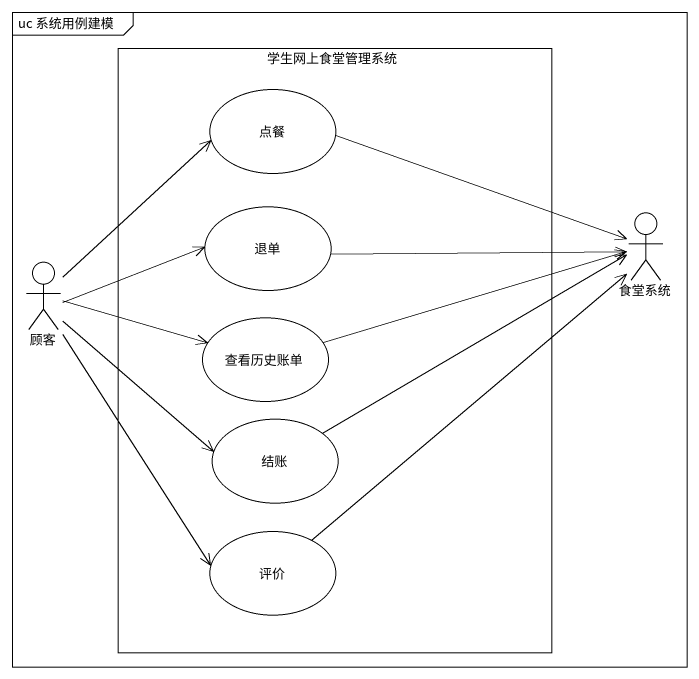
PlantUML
@startuml
mainframe uc 系统用例建模
rectangle 学生网上食堂管理系统 {
  usecase 点餐
  usecase 退单
  usecase 查看历史账单
  usecase 结账
  usecase 评价
}
actor 食堂系统
actor 顾客
点餐 -right-> 食堂系统
退单 -right-> 食堂系统
顾客 -up-> 点餐
顾客 -right-> 退单
顾客 -right-> 查看历史账单
顾客 --> 结账
顾客 --> 评价
查看历史账单 -right-> 食堂系统
结账 -right-> 食堂系统
评价 -up-> 食堂系统
@enduml
